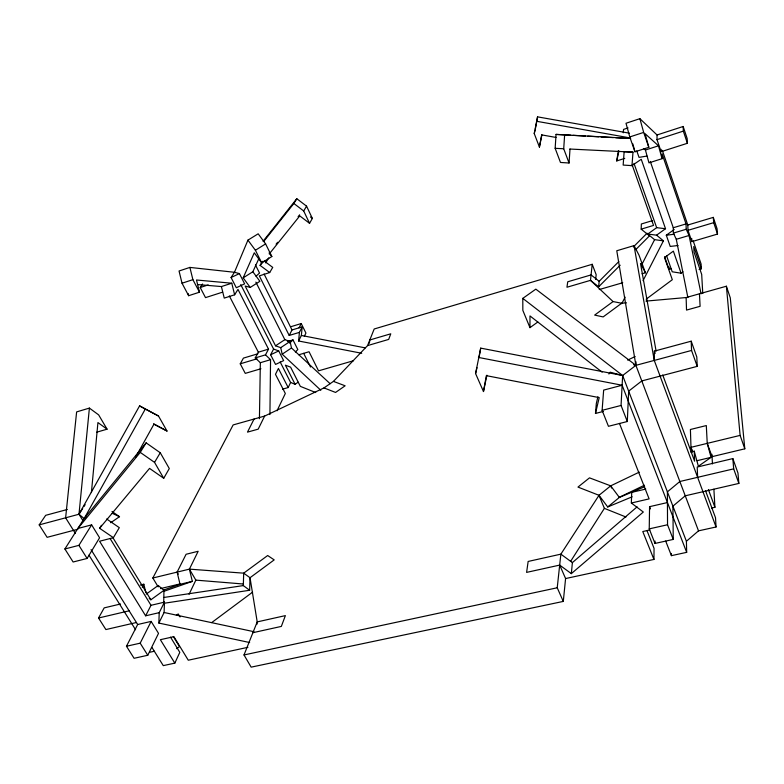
<?xml version="1.0" encoding="UTF-8"?>
<svg xmlns="http://www.w3.org/2000/svg" width="784" height="784" viewBox="0 0 784 784"><rect width="100%" height="100%" fill="white"/><g stroke="black" fill="none" stroke-linecap="round" stroke-linejoin="round"><path stroke-width="1.18" d="M537.834 321.979L529.964 327.653L529.984 315.932L602.151 372.175M643.644 148.539L645.418 150.018L648.966 162.856L662.059 158.691L662.068 153.84L686.029 223.92L686.216 229.261L689.058 235.494L701.072 293.833M662.059 158.691L658.491 145.814L645.056 133.652L648.829 147.323L634.981 151.782L629.768 136.945L626.004 123.264L639.881 118.678L657.051 134.966L683.158 126.489L687.166 138.562L687.372 143.286L661.118 151.694L661.128 149.313M697.623 477.329L697.221 467.048L732.844 458.591L737.969 473.036L738.861 483.424L685.255 495.802L672.907 506.16L673.25 539.421L655.012 543.439L655.032 541.078M158.192 586.883L152.831 578.014L189.395 569.135L243.687 573.163L250.027 577.73L257.211 621.898L244.01 654.954L251.154 667.145L563.294 601.416L565.587 578.553L653.944 559.433L654.052 548.359L646.986 530.631M269.921 414.55L270.558 359.68L265.492 354.868L255.231 357.925L260.347 362.708L259.426 418.715M686.676 552.348L686.412 541.264L698.515 530.856L716.047 526.985L654.268 360.415L654.385 351.114L691.204 341.187L696.8 356.965L697.221 366.363L641.792 380.936L628.66 391.147L627.308 421.518L608.453 426.3L602.112 410.346L603.66 390.099L622.124 385.238L686.676 552.348L671.418 555.65L665.685 541.058M661.118 151.694L656.992 139.65L657.051 134.966M655.012 543.439L649.23 528.877L649.573 506.67L667.439 502.554M163.729 602.141L163.954 590.342L158.231 585.472L146.167 594.135M249.645 590.264L243.314 585.589L243.687 573.163L267.677 555.523L274.194 559.884L250.027 577.73L249.645 590.264L163.709 603.327M249.645 642.537L158.868 623.064L159.211 612.657L164.473 602.141L151.008 605.307L145.628 615.812L99.588 541.234L113.396 537.677L119.305 527.652L106.663 518.998M158.868 623.064L164.101 612.5L164.473 602.141M698.515 530.856L635.893 365.334L636.02 361.836M639.293 472.125L610.697 485.845L599.005 495.302L560.864 554.151L528.151 561.452L526.603 572.389L559.688 565.097L571.34 573.633L643.311 512.03L631.345 503.014L631.728 492.362L645.771 489.059M635.697 249.665L649.485 235.857L641.175 229.153L641.361 223.989L652.513 220.598M627.308 421.518L621.055 405.455L622.643 375.516L635.893 365.334L691.557 350.448L691.204 341.187M569.997 149.058L569.057 163.003L560.482 162.455L555.15 148.323L556.062 134.407L630.679 138.415M569.057 163.003L563.716 148.754L564.647 134.711M623.29 132.78L623.545 129.419L628.043 127.929M631.982 165.63L632.992 152.135L624.142 151.694L623.153 165.071L631.982 165.63L641.243 159.279L665.518 228.722L656.571 235.171L647.751 234.053L656.659 227.664L665.518 228.722M603.455 411.394L595.477 413.452L596.32 403.525L597.898 396.792M624.75 158.378L616.734 160.945L618.341 150.744M257.015 624.191L257.211 621.898L285.376 615.616L281.338 626.416L252.899 632.688M91.405 492.558L97.931 422.566L107.065 429.181L96.706 432.19M361.718 353.28L298.616 340.991L299.419 332.367L302.173 326.869L292.011 329.956L289.198 335.464L259.328 275.88L269.696 272.548L272.734 267.393L264.169 260.994M298.616 340.991L301.37 335.454L302.173 326.869M571.34 573.633L572.389 562.608L637.078 506.866M599.162 281.309L591.067 274.919L567.734 281.779L566.959 287.238L590.479 280.358L598.643 286.797L599.162 281.309L618.821 261.562M75.421 533.492L65.621 517.812L76.626 411.904L89.396 408.092L78.988 514.235L83.202 521.046M595.683 279.437L596.163 274.665L592.214 264.296L374.193 328.986L367.559 345.597L333.445 381.387L323.978 387.913L264.629 416.069L233.142 424.928L152.831 578.014M563.294 601.416L557.228 587.775L560.864 554.151L572.389 562.608M592.214 264.296L590.479 280.358L613.059 301.566L621.653 303.251L626.514 302.82M369.401 343.196L369.803 339.982L390.775 333.808L388.678 339.413L367.559 345.597M486.893 375.193L483.473 391.539L475.574 373.556L480.7 348.125L622.643 375.516L686.412 541.264M479.093 357.269L480.7 348.125M483.473 391.539L486.354 375.654L599.221 397.615L595.477 413.452M541.891 134.789L539.412 147.059L534.237 133.554L537.569 116.855L629.483 133.202M535.335 129.076L537.569 116.855M539.412 147.059L541.685 134.887L556.032 137.455M616.734 160.945L618.929 150.998M475.574 373.556L477.015 367.657M534.237 133.554L535.06 130.193M258.896 258.563L252.86 271.744L259.886 281.309L250.223 287.444L243.177 277.85L254.271 252.811L261.709 262.905L271.842 256.525L265.609 243.893L258.171 233.808L247.94 240.129L234.455 272.273L231.084 277.516L236.327 287.757L244.628 283.837L239.424 273.596L234.455 272.273L189.895 267.413L179.046 270.999L182.025 283.22L188.64 295.695L199.489 292.197L196.5 279.996L231.77 283.22L234.632 294.794L224.244 298.106L221.402 286.562L197.578 284.543M151.978 647.486L163.278 665.626L174.832 663.127L179.81 652.337L170.51 637.147M189.081 594.272L195.853 580.131L189.395 569.135L198.166 551.279L186.092 554.268L177.115 572.114L180.036 584.305L163.925 589.921M277.036 410.767L285.327 393.49L275.478 374.311L278.418 368.47L288.179 387.541L282.563 389.158M288.179 387.541L290.609 382.465L280.153 361.934M147.764 655.267L158.515 633.364L151.145 621.408L137.67 624.515L126.459 646.251L134.084 658.286L147.764 655.267L140.189 643.174L151.145 621.408M304.319 336.326L305.927 333.053L301.223 323.557L291.266 326.585M264.629 416.069L258.191 429.152L247.479 432.131L254.065 419.038M299.047 327.879L301.223 323.557M643.047 280.652L663.431 240.825L656.571 235.171M621.771 303.663L625.113 297.156M641.802 264.61L654.591 239.669L663.431 240.825M273.596 349.076L278.712 350.928L283.641 360.62L275.566 364.433L270.617 354.76L273.596 349.076L240.737 284.592M142.247 587.196L143.835 584.207L140.307 585.06M265.492 354.868L268.53 349.135L237.983 289.404L234.632 294.794M255.231 357.925L258.348 352.183L268.53 349.135M135.593 457.19L153.938 424.213L167.012 431.043L158.505 416.01L139.581 405.877L78.988 514.235L39.2 524.878L47.128 537.324L77.93 529.22M113.396 537.677L99.617 528.289L149.538 468.391L163.729 478.279L169.295 468.538L160.259 452.76L146.128 442.852L140.248 452.388L77.861 528.494L91.63 524.868L99.588 537.785L87.102 558.453L73.128 562.001L64.886 548.976L84.153 518.577L145.305 409.042L158.505 416.01M136.485 622.496L105.899 629.562L98.539 618.008L104.194 607.874L120.54 603.994M260.935 368.754L245.265 373.38L240.247 363.815L243.422 358.112L257.907 353.77M269.245 253.957L299.772 215.884L309.562 223.322L312.365 218.422L306.564 206.153L296.803 198.705L263.061 241.276M163.729 478.279L154.546 462.384L160.259 452.76M309.562 223.322L303.702 210.974L306.564 206.153M265.688 262.895L268.726 257.867M99.617 528.289L101.44 525.3M269.696 272.548L260.092 265.384L262.591 261.297M263.689 241.511L293.863 203.477L296.803 198.705M64.886 548.976L78.9 545.36L91.63 524.868M570.595 561.393L604.386 508.355L599.005 495.302L577.965 487.089L589.499 477.858L610.697 485.845L619.37 497.438L644.673 486.727M82.673 508.502L78.988 514.235L84.153 518.577L86.142 517.224M83.908 506.591L85.133 504.68M39.2 524.878L45.678 515.323L67.326 509.482M222.578 292.158L205.516 297.626L200.204 287.512L202.595 283.994M608.903 374.017L610.197 372.204L622.643 375.516L522.791 298.381L535.835 289.149L635.893 365.334L616.773 250.753L634.031 245.608L639.038 255.202L645.418 272.793L642.008 273.783M276.105 244.177L277.624 242.285M298.106 216.707L299.625 214.816M260.092 265.384L263.15 261.582M84.153 518.577L146.128 442.852M633.354 246.96L647.035 233.22M598.643 286.797L620.183 265.208M295.343 351.996L297.822 349.556L292.991 339.903L287.346 341.599M289.659 343.137L292.991 339.903M256.015 276.193L259.533 273.077L255.447 264.914M599.005 495.302L607.718 506.964L619.37 497.438M176.694 648.652L179.467 646.584L173.313 636.5M211.69 622.594L252.624 592.126M646.153 299.184L672.319 279.712L664.509 257.613L673.358 251.135L681.071 273.195L682.952 271.793M621.653 303.251L603.151 316.912L594.644 315.099L613.059 301.566M176.361 615.303L178.213 613.95L180.036 616.969M678.052 245.519L670.222 246.431L666.302 235.22L674.181 229.516M149.254 598.359L150.861 599.78L163.954 590.342M692.262 451.956L690.988 447.321L690.41 429.495L706.306 425.565L707.237 443.381L711.068 457.337L698.368 466.245L694.252 451.192L690.763 452.035M110.701 522.722L119.511 516.695L112.004 511.472M290.609 382.465L295.088 384.268L298.126 382.2M320.823 390.275L282.191 354.182L291.481 347.978L290.08 341.452L284.847 339.658L255.868 282.103M250.223 287.444L245.167 286.023L275.547 345.813L280.731 347.655L290.08 341.452M275.547 345.813L284.847 339.658M243.177 277.85L252.86 271.744M261.709 262.905L255.408 250.263L265.609 243.893M619.262 497.301L644.438 485.218M627.641 360.111L635.158 356.524M270.617 354.76L278.712 350.928M231.084 277.516L239.424 273.596M607.718 506.964L632.169 496.811M163.954 591.303L192.325 581.365L189.395 569.135M182.025 283.22L192.893 279.663L199.489 292.197M629.768 136.945L643.674 132.408L639.881 118.678M200.204 287.512L208.191 284.925M656.992 139.65L683.334 131.114L683.158 126.489M221.402 286.562L231.77 283.22M645.418 150.018L658.491 145.814M289.198 335.464L299.419 332.367M641.175 229.153L653.542 225.42L632.149 164.895M687.872 297.548L676.288 239.287L673.368 233.093L673.28 227.742L686.029 223.92M687.793 225.018L713.293 217.384L717.056 228.732L717.507 234.073L691.87 241.639L687.999 230.32L687.793 225.018L662.313 150.381M673.368 233.093L686.216 229.261M240.247 363.815L257.064 358.798M687.999 230.32L713.714 222.656L713.293 217.384M260.347 362.708L270.558 359.68M676.288 239.287L689.058 235.494M298.871 354.76L309.053 351.742L318.539 370.842L353.515 360.718M599.231 289.551L622.741 282.74M664.607 256.711L669.066 269.324L671.192 268.706M699.073 269.451L701.366 268.794L701.092 263.992L693.203 240.884M645.977 301.105L686.127 297.548L726.386 286.219L730.286 297.881L744.8 448.82L712.048 456.66L707.237 443.381M602.112 410.346L621.055 405.455M726.386 286.219L740.116 435.394L690.988 447.321L692.615 451.721M160.544 588.578L180.153 583.884M180.036 584.305L192.325 581.365M697.123 460.678L711.068 457.337M98.539 618.008L129.213 610.805M732.844 458.591L733.677 468.861L679.846 481.503L667.4 491.852L667.537 524.761L673.25 539.421M145.628 615.812L159.211 612.657M631.345 503.014L649.113 498.889L619.458 423.399M711.49 508.071L714.92 507.297L713.891 489.206M126.459 646.251L140.189 643.174M649.23 528.877L667.537 524.761M649.818 529.955L642.772 531.532L653.944 559.433M149.666 652.278L154.389 651.239M247.92 647.31L188.278 660.216L173.891 636.667L160.367 639.695L174.832 663.127M244.01 654.954L557.228 587.775M646.976 156.055L639.038 157.378L636.755 150.871M164.003 597.447L243.314 585.589M666.302 235.22L674.142 234.259M569.85 149.038L632.992 152.135M555.15 148.323L563.716 148.754M556.062 134.407L570.674 135.22M573.104 135.358L585.285 136.044M587.716 136.181L598.682 136.788M601.112 136.926L613.294 137.612M615.724 137.749L626.69 138.356M195.853 580.131L242.913 583.972M681.071 273.195L672.221 271.793L666.527 255.662M536.491 121.255L630.395 137.984M478.416 357.426L622.124 385.238M301.37 335.454L365.187 347.861M164.101 612.5L253.938 631.698M633.609 364.756L635.893 365.334M333.445 381.387L345.136 385.797L335.562 392.441L323.978 387.913M315.727 392.539L300.341 386.365L290.609 367.157L285.386 365.177L295.088 384.268M604.386 508.355L625.975 517.019M112.23 513.295L119.511 516.695M153.566 423.742L167.012 431.043M139.581 405.877L145.305 409.042M140.248 452.388L154.546 462.384M89.396 408.092L98.647 414.883L107.065 429.181M293.863 203.477L303.702 210.974M310.425 216.943L312.365 218.422M647.751 234.053L654.591 239.669M291.481 347.978L330.133 383.709M269.147 252.869L271.842 256.525M247.94 240.129L255.408 250.263M88.964 555.16L135.583 629.738M78.9 545.36L87.102 558.453M91.042 549.653L137.67 624.515M112.788 537.501L150.861 599.78M110.093 538.52L151.008 605.307M177.115 572.114L178.301 574.104M645.418 272.793L640.508 263.444L656.1 351.075M229.34 295.94L258.348 352.183M264.051 273.949L292.011 329.956M303.692 353.349L310.513 367.02M559.688 565.097L565.587 578.553M529.964 327.653L522.84 310.366L522.791 298.381M610.697 485.845L611.579 488.02M649.573 506.67L650.446 508.875M654.385 351.114L655.208 353.339M662.725 374.938L694.614 461.208L694.252 451.192M705.59 490.902L715.518 517.744L716.047 526.985M708.383 489.539L714.92 507.297M691.557 350.448L697.221 366.363M733.677 468.861L738.861 483.424M633.982 163.376L656.659 227.664M740.116 435.394L744.8 448.82M650.279 161.416L673.28 227.742M643.674 132.408L648.829 147.323M701.366 268.794L693.752 246.539L694.016 252.027L701.69 274.429L702.768 293.451M683.334 131.114L687.372 143.286M713.714 222.656L717.507 234.073M632.796 143.844L634.981 151.782M189.895 267.413L192.893 279.663M188.101 293.481L188.64 295.695M143.835 584.207L145.804 592.518M280.731 347.655L282.191 354.182M634.031 245.608L654.268 360.415M711.911 454.259L712.46 463.893M699.455 293.794L700.102 306.309L686.529 310.082L686.127 297.548M691.723 238.414L691.87 241.639M669.046 267.158L669.066 269.324M671.398 553.435L671.418 555.65"/></g></svg>
